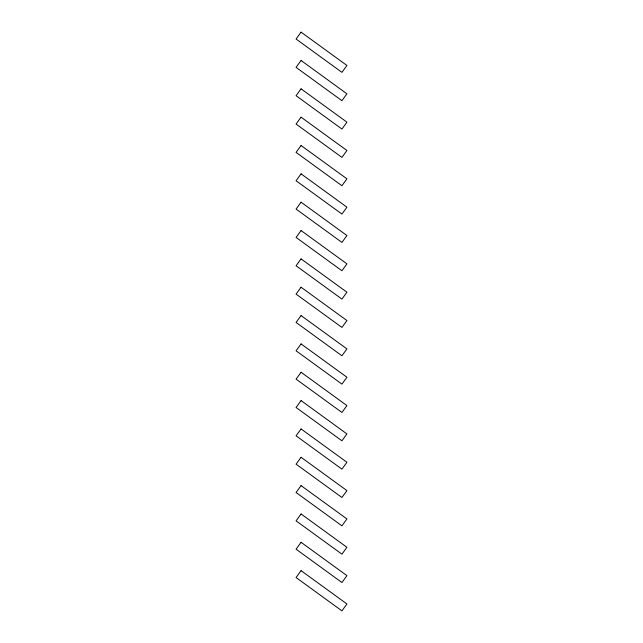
<?xml version="1.0" encoding="UTF-8"?>
<svg xmlns="http://www.w3.org/2000/svg" width="643" height="643" viewBox="0 0 643 643"><rect width="100%" height="100%" fill="white"/><g stroke="black" fill="none" stroke-linecap="round" stroke-linejoin="round"><path stroke-width="0.96" d="M301.069 32.15L296.069 39.03L341.931 72.346L346.931 65.465L301.069 32.15M301.069 60.49L296.069 67.37L341.931 100.686L346.931 93.814L301.069 60.49M301.069 88.838L296.069 95.711L341.931 129.034L346.931 122.154L301.069 88.838M301.069 117.179L296.069 124.059L341.931 157.374L346.931 150.494L301.069 117.179M301.069 145.519L296.069 152.399L341.931 185.714L346.931 178.834L301.069 145.519M301.069 173.859L296.069 180.739L341.931 214.055L346.931 207.183L301.069 173.859M301.069 202.207L296.069 209.079L341.931 242.403L346.931 235.523L301.069 202.207M301.069 230.548L296.069 237.428L341.931 270.743L346.931 263.863L301.069 230.548M301.069 258.888L296.069 265.768L341.931 299.083L346.931 292.203L301.069 258.888M301.069 287.228L296.069 294.108L341.931 327.424L346.931 320.552L301.069 287.228M301.069 315.576L296.069 322.448L341.931 355.772L346.931 348.892L301.069 315.576M301.069 343.917L296.069 350.797L341.931 384.112L346.931 377.232L301.069 343.917M301.069 372.257L296.069 379.137L341.931 412.452L346.931 405.572L301.069 372.257M301.069 400.597L296.069 407.477L341.931 440.793L346.931 433.921L301.069 400.597M301.069 428.945L296.069 435.817L341.931 469.141L346.931 462.261L301.069 428.945M301.069 457.286L296.069 464.166L341.931 497.481L346.931 490.601L301.069 457.286M301.069 485.626L296.069 492.506L341.931 525.821L346.931 518.941L301.069 485.626M301.069 513.966L296.069 520.846L341.931 554.162L346.931 547.289L301.069 513.966M301.069 542.314L296.069 549.186L341.931 582.51L346.931 575.63L301.069 542.314M301.069 570.654L296.069 577.535L341.931 610.85L346.931 603.97L301.069 570.654"/></g></svg>
